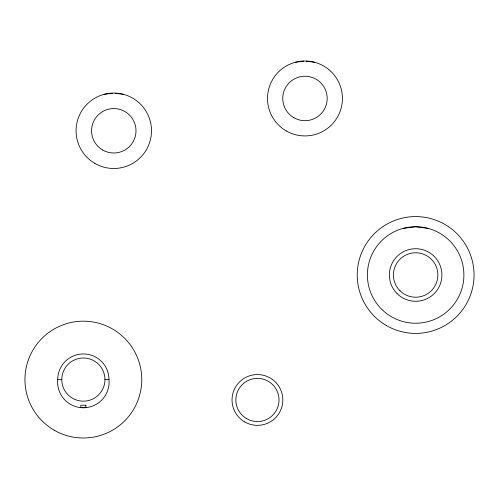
<?xml version="1.0" encoding="UTF-8"?>
<svg xmlns="http://www.w3.org/2000/svg" width="499" height="499" viewBox="0 0 499 499"><rect width="100%" height="100%" fill="white"/><g stroke="black" fill="none" stroke-linecap="round" stroke-linejoin="round"><path stroke-width="0.75" d="M295.277 62.281L303.698 61.171M104.023 94.355L112.512 93.238M403.155 228.386A48.253 48.253 0 0 1 462.249 287.48A48.253 48.253 0 0 1 381.523 309.112A48.253 48.253 0 0 1 403.155 228.386L415.642 226.746L428.13 228.386M57.709 379.589A25.649 25.649 0 0 1 83.358 353.941A25.649 25.649 0 0 1 109.007 379.589A25.761 25.761 0 0 1 83.358 407.777A25.761 25.761 0 0 1 57.709 379.589L61.77 379.589M104.946 379.589A21.588 21.588 0 0 1 72.567 398.283A21.588 21.588 0 0 1 72.567 360.896A21.588 21.588 0 0 1 104.946 379.589L109.007 379.589M306.243 61.171L314.663 62.281M115.051 93.238L123.546 94.355M85.897 405.238L85.878 407.652L80.838 407.652L80.819 405.238L85.897 405.238M246.643 418.655A21.588 21.588 0 0 0 279.022 399.961A21.588 21.588 0 0 0 246.643 381.267A21.588 21.588 0 0 0 246.643 418.655M244.735 421.954A25.393 25.393 0 0 0 282.827 399.961A25.393 25.393 0 0 0 244.735 377.968A25.393 25.393 0 0 0 244.735 421.954M94.929 163.441A37.712 37.712 0 0 0 151.496 130.782A37.712 37.712 0 0 0 94.929 98.122A37.712 37.712 0 0 0 94.929 163.441M102.675 150.024A22.218 22.218 0 0 0 136.002 130.782A22.218 22.218 0 0 0 102.675 111.539A22.218 22.218 0 0 0 102.675 150.024M286.239 130.9A37.456 37.456 0 0 0 342.426 98.459A37.456 37.456 0 0 0 286.239 66.024A37.456 37.456 0 0 0 286.239 130.9M293.861 117.702A22.218 22.218 0 0 0 327.188 98.459A22.218 22.218 0 0 0 293.861 79.216A22.218 22.218 0 0 0 293.861 117.702M386.438 325.579A58.408 58.408 0 0 0 474.05 274.993A58.408 58.408 0 0 0 386.438 224.413A58.408 58.408 0 0 0 386.438 325.579M399.93 290.705A22.218 22.218 0 0 0 437.105 280.744A22.218 22.218 0 0 0 409.891 253.529A22.218 22.218 0 0 0 399.93 290.705M397.054 293.58A26.285 26.285 0 0 0 441.029 281.798A26.285 26.285 0 0 0 408.837 249.606A26.285 26.285 0 0 0 397.054 293.58M54.154 430.169A58.408 58.408 0 0 0 141.766 379.589A58.408 58.408 0 0 0 54.154 329.003A58.408 58.408 0 0 0 54.154 430.169"/></g></svg>
